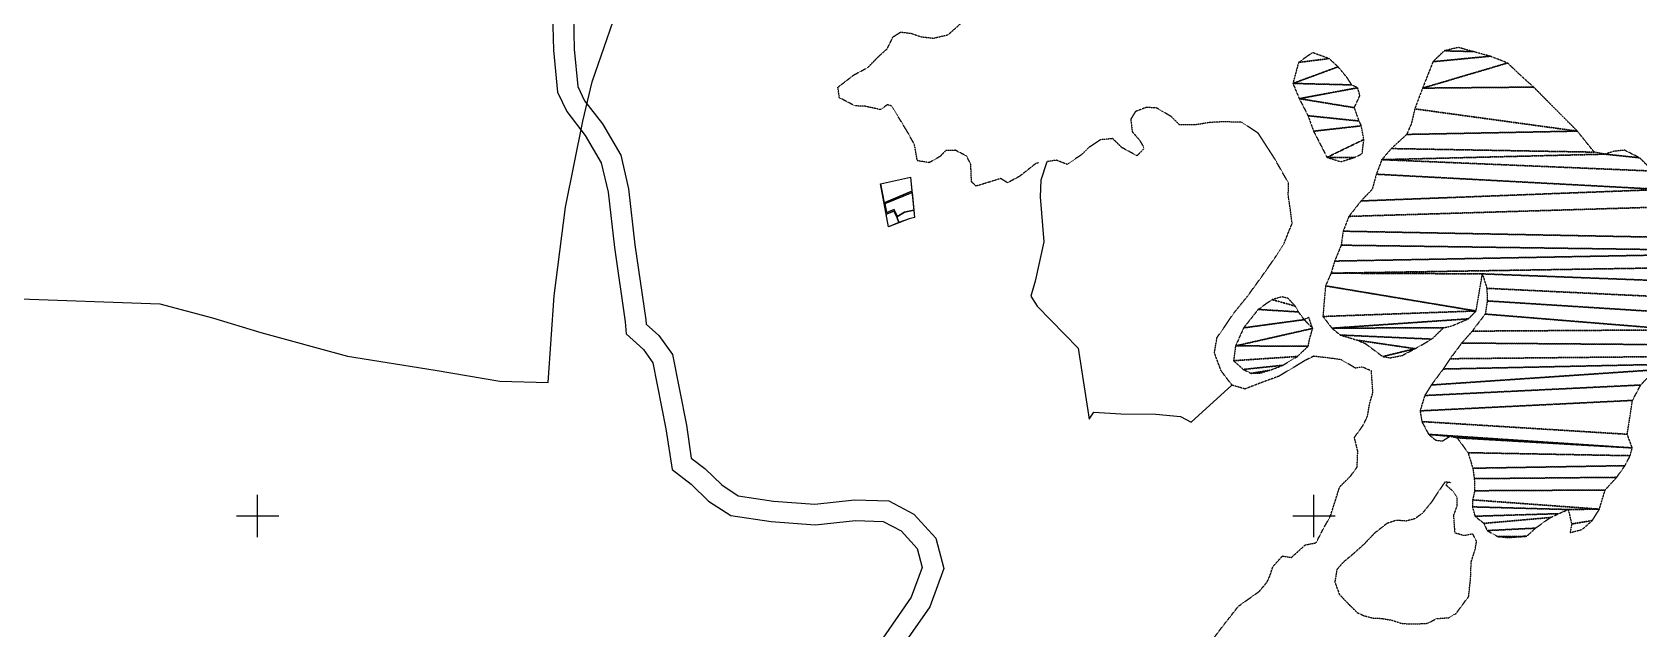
# Model space of a CAD drawing. Header units: metres. Extents: x 615331 to 657292, y 1301217 to 1321009.
# Drawn here: x 619941 to 621462, y 1311022 to 1311587 of the extents above; entities that cross this region are included whole.
import ezdxf

# ---------------------------------------------------------------- set-up
doc = ezdxf.new("R2010")
doc.units = ezdxf.units.M
doc.linetypes.add('HIDDEN', pattern=[0.375, 0.25, -0.125])
for name, color, linetype in [('2', 1, 'Continuous'), ('3', 7, 'Continuous'), ('42', 7, 'Continuous'), ('CIRCULO PI', 2, 'Continuous'), ('CVL_CUADCON_LIN', 8, 'Continuous')]:
    doc.layers.add(name, color=color, linetype=linetype)
picture_1 = doc.add_image_def('image2.jpg', size_in_pixel=(1123, 633))

# ---------------------------------------------------------------- blocks, each defined once
blk = doc.blocks.new('COORD')
at = {"layer": '42', "color": 2, "linetype": 'Continuous'}
for p, q in [((0, -2), (0, 2)), ((-2, 0), (2, 0))]:
    blk.add_line(p, q, dxfattribs=at)
blk = doc.blocks.new('COORD$')
at = {"layer": '42', "color": 2, "linetype": 'Continuous'}
blk.add_blockref('COORD', (0, 0), dxfattribs=at)

msp = doc.modelspace()

# ---------------------------------------------------------------- linework, layer by layer
at = {"color": 4}
msp.add_lwpolyline([(620772.89368, 1311449.33549), (620776.54867, 1311411.21028), (620771.42251, 1311410.07672), (620751.94891, 1311402.48799), (620744.45784, 1311443.15378)], close=True, dxfattribs=at)
at = {"layer": '2', "color": 1, "linetype": 'Continuous'}
for points in [[(619681.52636, 1311462.63156), (619807.41436, 1311472.12156), (619829.71736, 1311338.09956), (619921.23936, 1311334.49956), (620062.07636, 1311329.39256), (620112.02836, 1311316.19556), (620157.91936, 1311302.44556), (620239.99236, 1311279.92856), (620322.98036, 1311266.57456), (620384.08436, 1311256.03956), (620429.83736, 1311255.00156), (620435.54836, 1311336.94156), (620446.32036, 1311420.96856), (620462.70936, 1311502.51356), (620471.45036, 1311539.73156), (620522.69036, 1311687.76156), (620590.04436, 1311709.84056), (620725.78036, 1311752.99256), (620657.68936, 1311844.82356), (620507.46636, 1311778.63156)], [(620434.00566, 1311603.63747), (620435.00593, 1311569.60738), (620438.67826, 1311529.90631), (620447.42191, 1311511.55411), (620464.83576, 1311488.87224), (620480.14064, 1311463.02526), (620486.47453, 1311435.0696), (620492.47617, 1311382.7497), (620502.84963, 1311312.25436), (620503.68203, 1311301.05587), (620519.92423, 1311286.22646), (620529.05609, 1311273.50989), (620541.33567, 1311211.17478), (620547.0785, 1311172.64035), (620565.34223, 1311158.55958), (620581.73481, 1311142.51985), (620602.59366, 1311128.91739), (620640.84186, 1311123.18401), (620682.59802, 1311119.99811), (620720.6084, 1311124.18013), (620747.05968, 1311123.37949), (620763.89295, 1311114.56627), (620779.12438, 1311097.74255), (620783.93339, 1311079.71684), (620773.51096, 1311051.67592), (620734.58425, 1310995.51089)], [(620453.66615, 1311602.19386), (620454.58895, 1311570.79972), (620457.88293, 1311535.18887), (620464.23547, 1311521.85541), (620481.10819, 1311499.87837), (620498.58442, 1311470.36441), (620505.8349, 1311438.36324), (620511.92237, 1311385.29515), (620522.35299, 1311314.41135), (620522.65992, 1311310.28218), (620534.65815, 1311299.32758), (620547.47169, 1311281.4841), (620560.66375, 1311214.5169), (620565.30919, 1311183.34593), (620578.2306, 1311173.38393), (620594.06659, 1311157.88882), (620609.72616, 1311147.67691), (620643.04418, 1311142.68257), (620682.26883, 1311139.68981), (620719.82896, 1311143.82229), (620752.16029, 1311142.84368), (620776.08447, 1311130.31795), (620796.84755, 1311107.38429), (620804.48994, 1311078.73814), (620791.03277, 1311042.5324), (620752.4432, 1310986.85383)], [(620901.78636, 1311464.08856), (620896.33836, 1311446.62556), (620895.49436, 1311430.85156), (620899.01036, 1311388.16956), (620890.77636, 1311350.95756), (620886.86636, 1311336.67556), (620892.56236, 1311327.07356), (620931.62336, 1311287.31456), (620942.01136, 1311220.29556), (620946.51336, 1311226.95456), (620971.94436, 1311225.19256), (621004.98136, 1311225.03656), (621028.38536, 1311222.74356), (621038.61036, 1311217.25856), (621077.12136, 1311252.44256)]]:
    msp.add_lwpolyline(points, dxfattribs=at)
at = {"layer": '3', "color": 30, "linetype": 'HIDDEN'}
for points in [[(620893.99036, 1311462.86856), (620891.58636, 1311462.49256), (620875.97936, 1311450.11756), (620864.61736, 1311444.14356), (620858.22236, 1311448.13556), (620847.33936, 1311444.70856), (620834.93536, 1311441.00856), (620830.57136, 1311445.02456), (620829.87536, 1311461.53256), (620825.97536, 1311469.36556), (620815.49836, 1311474.83556), (620806.35636, 1311474.73156), (620800.83236, 1311469.07756), (620790.48636, 1311463.11556), (620779.28936, 1311465.01956), (620776.57536, 1311480.23456), (620770.60936, 1311491.09256), (620764.13536, 1311501.94456), (620754.82036, 1311516.83056), (620750.99636, 1311518.05656), (620744.44536, 1311513.40856), (620729.93236, 1311516.54556), (620720.27536, 1311516.94356), (620705.45536, 1311524.65056), (620704.07236, 1311534.54456), (620719.43036, 1311546.40856), (620732.30736, 1311553.16256), (620742.85236, 1311563.95556), (620750.89736, 1311571.16256), (620756.10636, 1311582.14756), (620763.41936, 1311586.80556), (620773.33836, 1311585.64856), (620782.51836, 1311582.44956), (620794.47236, 1311581.06156), (620808.40636, 1311584.27056), (620820.22336, 1311594.82356)], [(621077.12136, 1311252.44256), (621066.80536, 1311266.04656), (621060.51636, 1311282.99856), (621062.89336, 1311297.25556), (621079.13136, 1311321.07256), (621090.90436, 1311335.43656), (621105.65936, 1311355.67856), (621117.65536, 1311372.84056), (621126.38736, 1311386.66156), (621134.04536, 1311405.55256), (621132.36736, 1311419.00056), (621130.44136, 1311431.93656), (621130.55936, 1311443.88056), (621117.59636, 1311466.85556), (621102.08236, 1311490.81756), (621086.72236, 1311501.31356), (621069.44436, 1311501.87856), (621056.49736, 1311501.22256), (621042.80636, 1311499.03356), (621027.56836, 1311498.85856), (621019.85936, 1311506.64756), (621006.04936, 1311514.87456), (620996.13636, 1311515.52356), (620985.76736, 1311511.59356), (620981.27936, 1311504.17356), (620982.68336, 1311492.50156), (620989.89036, 1311484.19856), (620994.04036, 1311476.62356), (620987.26236, 1311469.68456), (620972.95036, 1311477.39856), (620964.21636, 1311485.93756), (620952.54536, 1311484.78756), (620941.70636, 1311477.54956), (620934.67336, 1311470.60856), (620921.06036, 1311461.55956), (620910.85536, 1311465.50756), (620901.78636, 1311464.08856)], [(621056.79236, 1311008.78556), (621068.80236, 1311024.67656), (621083.32336, 1311043.13756), (621102.97636, 1311057.08356), (621110.24236, 1311065.80556), (621112.96936, 1311071.68156), (621115.91536, 1311080.60856), (621124.94536, 1311090.62156), (621133.34336, 1311089.19256), (621146.41636, 1311101.03056), (621156.80536, 1311103.18256), (621163.51436, 1311116.21856), (621170.23536, 1311128.23756), (621175.14036, 1311143.53956), (621179.06136, 1311156.03556), (621189.60936, 1311166.57356), (621195.60836, 1311175.02756), (621196.20236, 1311189.77156), (621193.00336, 1311202.94856), (621201.00536, 1311213.96656), (621205.47236, 1311223.16456), (621207.37336, 1311234.62056), (621210.55036, 1311245.58356), (621209.04736, 1311265.89356), (621200.36936, 1311269.60656), (621194.03136, 1311268.51756), (621180.73236, 1311276.49656), (621172.33736, 1311277.67056), (621162.67236, 1311278.83056), (621154.27936, 1311279.75156), (621146.45036, 1311275.85056), (621121.47536, 1311260.82656), (621103.51636, 1311254.26956), (621089.35536, 1311248.77156), (621077.12136, 1311252.44256)], [(621284.17236, 1311160.03156), (621278.83036, 1311160.73356), (621272.08336, 1311151.00056), (621266.09236, 1311141.78456), (621257.57636, 1311131.26856), (621250.27236, 1311125.84956), (621241.91536, 1311123.72156), (621232.76336, 1311124.37856), (621223.90636, 1311121.48256), (621212.32536, 1311112.45656), (621202.28636, 1311101.92356), (621191.72636, 1311092.40156), (621182.41736, 1311084.67256), (621176.40036, 1311077.74256), (621174.50236, 1311066.03256), (621178.69936, 1311054.39156), (621187.69836, 1311044.83956), (621195.66136, 1311037.05356), (621202.04536, 1311034.07756), (621210.45236, 1311031.88656), (621218.83936, 1311031.47356), (621228.51036, 1311029.80556), (621238.19936, 1311026.61356), (621250.14136, 1311026.24156), (621262.32536, 1311026.88956), (621270.91136, 1311031.30756), (621282.58536, 1311032.20256), (621289.39536, 1311036.34656), (621301.15236, 1311052.23456), (621302.99236, 1311069.02656), (621303.57136, 1311085.04056), (621307.25036, 1311096.51756), (621308.68336, 1311104.41056), (621305.04736, 1311111.48356), (621297.19136, 1311109.86956), (621288.27336, 1311112.30856), (621287.06336, 1311129.31956), (621290.26636, 1311137.99556), (621290.43236, 1311145.62056), (621286.29636, 1311151.92556), (621279.62336, 1311157.94756), (621281.50136, 1311160.38256)]]:
    msp.add_lwpolyline(points, dxfattribs=at)
at = {"layer": 'CVL_CUADCON_LIN', "color": 2, "ltscale": 0.5}
for p, q in [((620747.80935, 1311424.9599), (620774.17245, 1311435.99664)), ((620749.74779, 1311414.43695), (620747.80935, 1311424.9599)), ((620748.93878, 1311424.34863), (620774.27237, 1311434.95438)), ((620750.50934, 1311415.82273), (620748.93878, 1311424.34863)), ((620774.17245, 1311435.99664), (620775.88543, 1311418.12856)), ((620756.98079, 1311417.35647), (620749.74779, 1311414.43695)), ((620757.46907, 1311418.63195), (620750.50934, 1311415.82273)), ((620759.73274, 1311411.74494), (620756.98079, 1311417.35647)), ((620760.59235, 1311412.2632), (620757.46907, 1311418.63195)), ((620767.09772, 1311416.18532), (620759.73274, 1311411.74494)), ((620775.88543, 1311418.12856), (620767.09772, 1311416.18532))]:
    msp.add_line(p, q, dxfattribs=at)
at = {"layer": 'CVL_CUADCON_LIN', "color": 2, "ltscale": 0.5, "flags": 128}
for points in [[(620772.89368, 1311449.33549), (620774.17245, 1311435.99664), (620747.80935, 1311424.9599), (620744.45784, 1311443.15378)], [(620775.88543, 1311418.12856), (620776.54867, 1311411.21028), (620771.42251, 1311410.07672), (620761.8383, 1311406.34182), (620759.73274, 1311411.74494), (620767.09772, 1311416.18532)]]:
    msp.add_lwpolyline(points, close=True, dxfattribs=at)
at = {"layer": 'CVL_CUADCON_LIN', "color": 6, "ltscale": 0.5, "flags": 128}
for points in [[(620744.45784, 1311443.15378), (620747.80935, 1311424.9599), (620774.17245, 1311435.99664)], [(620772.89368, 1311449.33549), (620774.17245, 1311435.99664)], [(620747.80935, 1311424.9599), (620749.74779, 1311414.43695)], [(620774.17245, 1311435.99664), (620775.88543, 1311418.12856)], [(620771.42251, 1311410.07672), (620761.7323, 1311406.30051)], [(620775.88543, 1311418.12856), (620767.09772, 1311416.18532)]]:
    msp.add_lwpolyline(points, dxfattribs=at)
for points in [[(620774.27237, 1311434.95438), (620775.88543, 1311418.12856), (620767.09772, 1311416.18532), (620760.59235, 1311412.2632), (620757.46907, 1311418.63195), (620750.50934, 1311415.82273), (620748.93878, 1311424.34863)], [(620749.74779, 1311414.43695), (620756.98079, 1311417.35647), (620759.73274, 1311411.74494), (620761.8383, 1311406.34182), (620751.94891, 1311402.48799)], [(620775.88543, 1311418.12856), (620776.54867, 1311411.21028), (620771.42251, 1311410.07672), (620761.8383, 1311406.34182), (620759.73274, 1311411.74494), (620767.09772, 1311416.18532)]]:
    msp.add_lwpolyline(points, close=True, dxfattribs=at)
at = {"layer": 'CVL_CUADCON_LIN', "color": 3, "ltscale": 0.5, "flags": 128}
for points in [[(620759.73274, 1311411.74494), (620756.98079, 1311417.35647), (620749.74779, 1311414.43695)], [(620767.09772, 1311416.18532), (620759.73274, 1311411.74494), (620761.8383, 1311406.34182)]]:
    msp.add_lwpolyline(points, dxfattribs=at)

# ---------------------------------------------------------------- block references
at = {"layer": '42', "color": 1, "linetype": 'Continuous', "xscale": 10, "yscale": 10}
for p in [(620154.73736, 1311128.56856), (621154.73736, 1311128.56856)]:
    msp.add_blockref('COORD$', p, dxfattribs=at)

# ---------------------------------------------------------------- pictures from other files: only their frames are drawn
at = {"layer": 'CIRCULO PI'}
image = msp.add_image(picture_1, insert=(619191.41344, 1309894.16378), size_in_units=(3689.82738, 2079.84037), dxfattribs=at)
image.dxf.flags = 7

# ---------------------------------------------------------------- meshes
at = {"layer": '3', "color": 30, "linetype": 'HIDDEN'}
mesh = msp.add_polyface(dxfattribs=at)
corners = [(621169.09036, 1311561.71456), (621140.17636, 1311558.08056), (621177.56136, 1311553.93456), (621134.81536, 1311538.19956), (621190.45736, 1311536.80356), (621196.07636, 1311534.07256), (621140.82236, 1311523.78456), (621192.98936, 1311515.23356), (621197.45236, 1311502.57956), (621149.13436, 1311507.61756), (621199.53636, 1311498.03056), (621154.38236, 1311492.93956), (621201.97036, 1311485.09856), (621167.11136, 1311468.18456), (621192.76836, 1311467.96956), (621198.19236, 1311526.72756), (621185.54436, 1311544.36956), (621153.27736, 1311567.37756), (621180.11336, 1311464.01356), (621200.34636, 1311471.61356)]
mesh.append_faces([[corners[k] for k in face] for face in [(1, 0, 17), (14, 13, 18)]], dxfattribs={"vtx0": -1, "color": 30})
mesh.append_faces([[corners[k] for k in face] for face in [(2, 3, 4, 16), (5, 6, 7, 15), (12, 13, 14, 19)]], dxfattribs={"vtx0": -1, "vtx1": -1, "color": 30})
mesh.append_faces([[corners[k] for k in face] for face in [(0, 1, 3, 2), (4, 3, 6, 5), (7, 6, 9, 8), (8, 9, 11, 10), (10, 11, 13, 12)]], dxfattribs={"vtx0": -1, "vtx2": -1, "color": 30})
mesh = msp.add_polyface(dxfattribs=at)
corners = [(621308.22136, 1311322.67556), (621165.70936, 1311346.45556), (621163.24636, 1311317.46056), (621300.94036, 1311315.22356), (621171.75536, 1311306.37756), (621277.41436, 1311306.82256), (621266.36136, 1311296.02456), (621179.70336, 1311299.86156), (621250.46336, 1311286.94956), (621196.01536, 1311294.96656), (621219.81436, 1311279.48456), (621305.41336, 1311568.35556), (621277.97236, 1311569.05756), (621321.46536, 1311563.96456), (621267.42236, 1311558.77356), (621338.04836, 1311557.54856), (621257.54836, 1311533.75856), (621362.69336, 1311534.70656), (621404.06436, 1311492.99956), (621250.15236, 1311514.10856), (621242.55536, 1311489.88256), (621420.03936, 1311473.10856), (621227.97636, 1311476.50256), (621430.22136, 1311471.19256), (621218.95236, 1311465.98156), (621475.61636, 1311455.19556), (621484.19836, 1311437.76056), (621213.77636, 1311452.20156), (621199.33336, 1311426.88056), (621490.22836, 1311421.31356), (621187.81636, 1311412.26556), (621491.32136, 1311392.35856), (621182.38936, 1311398.22756), (621491.45436, 1311380.67156), (621180.50836, 1311384.99356), (621494.30336, 1311375.87656), (621174.33036, 1311369.93056), (621502.06136, 1311363.76856), (621170.90536, 1311358.45756), (621503.73636, 1311350.57456), (621314.16936, 1311357.80856), (621505.18336, 1311335.09156), (621318.38936, 1311344.13556), (621505.86036, 1311320.36156), (621318.78036, 1311332.19756), (621500.70336, 1311304.80256), (621316.89036, 1311319.72556), (621304.62936, 1311303.57656), (621492.22836, 1311290.73056), (621294.59836, 1311292.28156), (621489.56236, 1311279.51956), (621283.59236, 1311277.41856), (621484.56736, 1311272.09356), (621277.09936, 1311267.68856), (621477.76836, 1311266.93356), (621265.84236, 1311252.56756), (621463.96336, 1311252.54656), (621259.60636, 1311242.58656), (621456.25536, 1311237.97456), (621255.20036, 1311228.05256), (621451.28836, 1311205.90156), (621256.84036, 1311217.90756), (621456.00736, 1311192.99656), (621263.32936, 1311205.78556), (621290.29036, 1311202.53656), (621454.06036, 1311185.60556), (621300.61136, 1311188.42456), (621449.08836, 1311176.14756), (621305.09736, 1311173.73856), (621441.34036, 1311165.13256), (621306.48036, 1311163.84456), (621430.30236, 1311153.06356), (621306.86536, 1311152.41456), (621424.92036, 1311134.96156), (621304.93236, 1311143.75356), (621395.46036, 1311134.62456), (621304.75336, 1311137.14456), (621386.36136, 1311130.70856), (621307.14136, 1311128.27856), (621378.52936, 1311127.06156), (621315.60036, 1311121.51456), (621364.42036, 1311116.99056), (621318.72636, 1311114.68956), (621356.12636, 1311109.27256), (621328.69736, 1311108.95956), (621418.18536, 1311124.21256), (621398.66536, 1311120.93956), (621283.41536, 1311203.98256), (621463.02736, 1311467.75656), (621285.01536, 1311308.43456), (621238.09136, 1311280.45556), (621226.68636, 1311278.29256), (621203.41836, 1311291.74756), (621164.12836, 1311329.15856), (621209.87536, 1311437.92756), (621247.00836, 1311500.35156), (621291.39836, 1311572.26056), (621350.11836, 1311545.99756), (621438.31936, 1311473.82656), (621448.72036, 1311474.96156), (621408.63036, 1311115.71756), (621397.23436, 1311112.79256), (621338.36036, 1311108.05356), (621276.35436, 1311199.58156), (621269.99636, 1311200.27156), (621309.13136, 1311309.72656)]
mesh.append_faces([[corners[k] for k in face] for face in [(8, 10, 91, 90), (12, 11, 96), (83, 84, 102), (85, 86, 101, 100), (87, 63, 104, 103), (23, 88, 99, 98)]], dxfattribs={"vtx0": -1, "color": 30})
mesh.append_faces([[corners[k] for k in face] for face in [(3, 4, 5, 89), (15, 16, 17, 97)]], dxfattribs={"vtx0": -1, "vtx1": -1, "color": 30})
mesh.append_faces([[corners[k] for k in face] for face in [(37, 38, 40, 39)]], dxfattribs={"vtx0": -1, "vtx1": -1, "vtx2": -1, "color": 30})
mesh.append_faces([[corners[k] for k in face] for face in [(23, 24, 25, 88), (62, 63, 87, 64)]], dxfattribs={"vtx0": -1, "vtx1": -1, "vtx3": -1, "color": 30})
mesh.append_faces([[corners[k] for k in face] for face in [(1, 0, 40, 38), (0, 2, 4, 3), (5, 4, 7, 6), (6, 7, 9, 8), (11, 12, 14, 13), (13, 14, 16, 15), (17, 16, 19, 18), (18, 20, 22, 21), (21, 22, 24, 23), (25, 24, 27, 26), (26, 28, 30, 29), (29, 30, 32, 31), (31, 32, 34, 33), (33, 34, 36, 35), (35, 36, 38, 37), (39, 40, 42, 41), (41, 42, 44, 43), (43, 44, 46, 45), (45, 47, 49, 48), (48, 49, 51, 50), (50, 51, 53, 52), (52, 53, 55, 54), (54, 55, 57, 56), (56, 57, 59, 58), (58, 59, 61, 60), (60, 61, 63, 62), (62, 64, 66, 65), (65, 66, 68, 67), (67, 68, 70, 69), (69, 70, 72, 71), (71, 72, 74, 73), (75, 76, 78, 77), (77, 78, 80, 79), (79, 80, 82, 81), (81, 82, 84, 83), (86, 85, 73, 75)]], dxfattribs={"vtx0": -1, "vtx2": -1, "color": 30})
mesh.append_faces([[corners[k] for k in face] for face in [(73, 74, 76, 75)]], dxfattribs={"vtx0": -1, "vtx2": -1, "vtx3": -1, "color": 30})
mesh.append_faces([[corners[k] for k in face] for face in [(0, 1, 93, 2), (8, 9, 92, 10), (18, 19, 95, 20), (26, 27, 94, 28), (45, 46, 105, 47)]], dxfattribs={"vtx0": -1, "vtx3": -1, "color": 30})
mesh = msp.add_polyface(dxfattribs=at)
corners = [(621153.46936, 1311306.16856), (621145.50036, 1311314.46256), (621080.50636, 1311289.57956), (621149.34336, 1311289.35056), (621139.04136, 1311279.57656), (621078.63436, 1311275.58256), (621125.42036, 1311271.29056), (621087.87336, 1311267.30356), (621113.28136, 1311266.57756), (621095.28236, 1311263.57656), (621136.97136, 1311327.32356), (621115.05736, 1311333.42556), (621140.08336, 1311321.76856), (621101.95636, 1311324.12856), (621088.18536, 1311306.69256), (621103.91436, 1311263.92956), (621150.53836, 1311295.97056), (621149.79436, 1311316.54456), (621130.28436, 1311334.61556), (621124.17136, 1311336.07056)]
mesh.append_faces([[corners[k] for k in face] for face in [(1, 0, 17), (8, 9, 15), (11, 10, 18, 19)]], dxfattribs={"vtx0": -1, "color": 30})
mesh.append_faces([[corners[k] for k in face] for face in [(0, 2, 3, 16)]], dxfattribs={"vtx0": -1, "vtx1": -1, "color": 30})
mesh.append_faces([[corners[k] for k in face] for face in [(0, 1, 14, 2)]], dxfattribs={"vtx0": -1, "vtx1": -1, "vtx3": -1, "color": 30})
mesh.append_faces([[corners[k] for k in face] for face in [(3, 2, 5, 4), (4, 5, 7, 6), (6, 7, 9, 8), (10, 11, 13, 12), (12, 13, 14, 1)]], dxfattribs={"vtx0": -1, "vtx2": -1, "color": 30})

doc.saveas('drawing.dxf')
